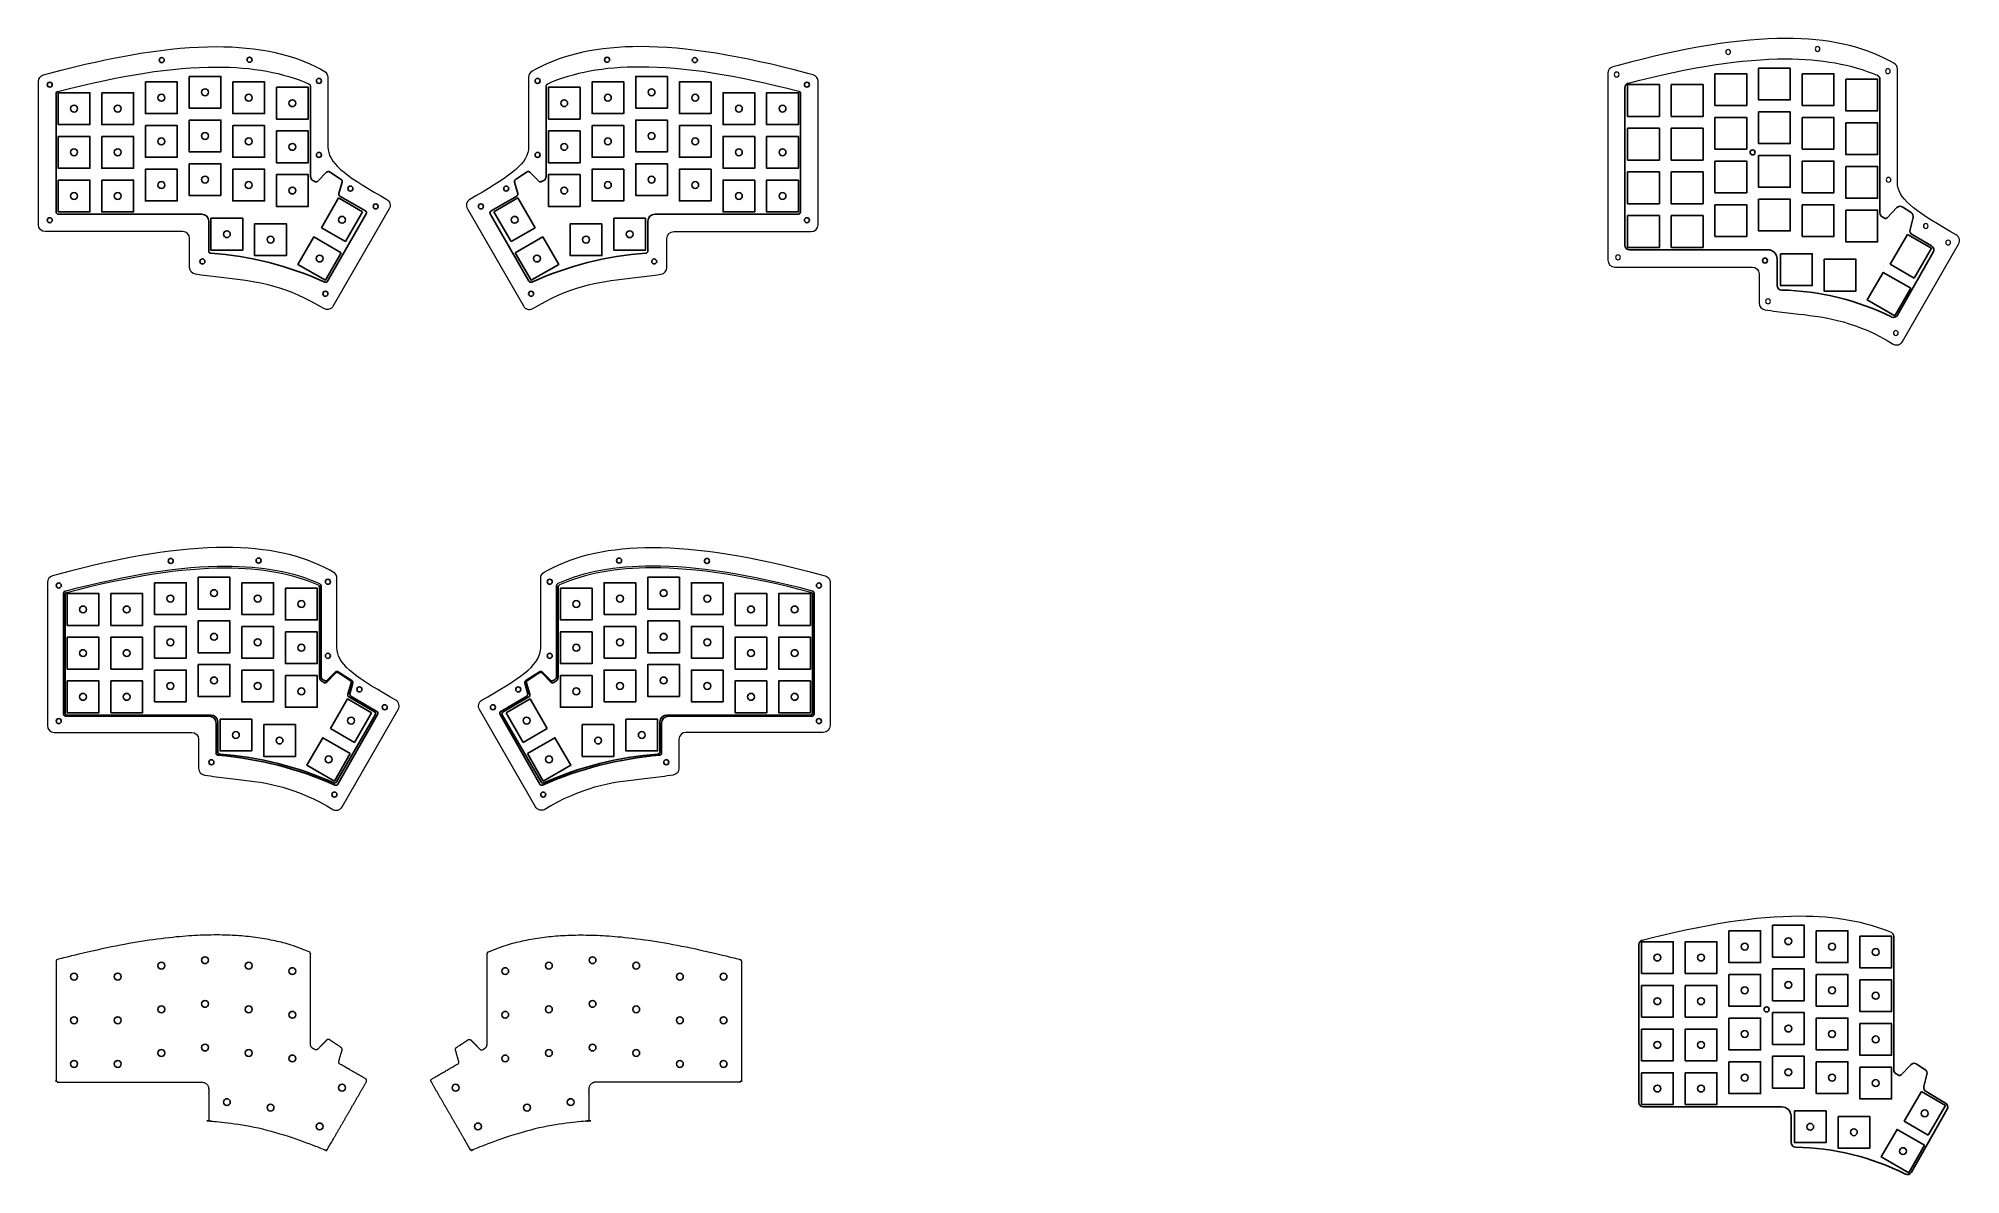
# Model space of a CAD drawing. Header units: millimetres. Extents: x 221 to 1060, y 313 to 809.
import ezdxf

# ---------------------------------------------------------------- set-up
doc = ezdxf.new("R2010")
doc.units = ezdxf.units.MM
doc.header["$MEASUREMENT"] = 0
doc.layers.add('Layer 1', color=7, linetype='Continuous')

msp = doc.modelspace()

# ---------------------------------------------------------------- linework, layer by layer
for p, q in [((1024.6, 790.98), (1024.6, 732.78)), ((228.88, 784.76), (228.88, 733.21)), ((339.88, 788.08), (339.88, 748.67)), ((442.65, 788.08), (442.65, 748.67)), ((553.66, 784.76), (553.66, 733.21)), ((913.35, 787.46), (913.35, 718.68)), ((341.81, 746.4), (340.88, 746.93)), ((343.02, 746.57), (346.9, 750.54)), ((348.17, 750.67), (353.26, 747.3)), ((434.36, 750.67), (429.28, 747.3)), ((439.51, 746.57), (435.63, 750.54)), ((440.73, 746.4), (441.65, 746.93)), ((352.13, 739.29), (344.63, 726.3)), ((362.61, 733.24), (352.13, 739.29)), ((353.66, 746.19), (352.22, 741.27)), ((363.86, 733.67), (352.68, 740.12)), ((418.67, 733.67), (429.85, 740.12)), ((419.93, 733.24), (430.4, 739.29)), ((428.87, 746.19), (430.31, 741.27)), ((430.4, 739.29), (437.9, 726.3)), ((229.88, 732.21), (292.46, 732.21)), ((364.23, 732.3), (347.33, 703.04)), ((355.11, 720.25), (362.61, 733.24)), ((418.31, 732.3), (435.2, 703.04)), ((427.43, 720.25), (419.93, 733.24)), ((552.66, 732.21), (490.08, 732.21)), ((1026.58, 730.47), (1025.59, 731.06)), ((1027.81, 730.65), (1032.03, 735.06)), ((1034.6, 735.34), (1038.24, 732.89)), ((1039.06, 730.74), (1037.75, 725.57)), ((295.46, 729.21), (295.46, 716.18)), ((344.63, 726.3), (355.11, 720.25)), ((437.9, 726.3), (427.43, 720.25)), ((487.08, 729.21), (487.08, 716.18)), ((1036.62, 723.37), (1029.12, 710.38)), ((1047.1, 717.32), (1036.62, 723.37)), ((1047.17, 718.36), (1038.68, 723.36)), ((915.35, 716.68), (975.76, 716.68)), ((1032.29, 688.17), (1047.9, 715.65)), ((1039.6, 704.33), (1047.1, 717.32)), ((979.76, 712.68), (979.76, 701.1)), ((1029.12, 710.38), (1039.6, 704.33)), ((232.14, 566.87), (232.14, 514.22)), ((232.81, 566.27), (232.81, 514.73)), ((343.81, 569.6), (343.81, 530.18)), ((344.46, 570.14), (344.46, 530.75)), ((447.26, 570.14), (447.26, 530.75)), ((447.91, 569.6), (447.91, 530.18)), ((558.91, 566.27), (558.91, 514.73)), ((559.58, 566.87), (559.58, 514.22)), ((345.74, 527.92), (344.81, 528.45)), ((345.93, 528.74), (345.45, 529.02)), ((346.95, 528.08), (350.84, 532.05)), ((347.15, 528.9), (350.67, 532.48)), ((351.92, 532.62), (357.87, 528.8)), ((352.1, 532.18), (357.19, 528.82)), ((439.8, 532.62), (433.85, 528.8)), ((439.62, 532.18), (434.54, 528.82)), ((444.77, 528.08), (440.89, 532.05)), ((444.57, 528.9), (441.06, 532.48)), ((445.79, 528.74), (446.28, 529.02)), ((445.99, 527.92), (446.91, 528.45)), ((356.06, 520.8), (348.56, 507.81)), ((366.54, 514.75), (356.06, 520.8)), ((357.59, 527.7), (356.15, 522.78)), ((367.79, 515.18), (356.61, 521.63)), ((358.3, 527.7), (357.07, 523.04)), ((368.76, 515.33), (357.53, 521.92)), ((422.97, 515.33), (434.19, 521.92)), ((423.93, 515.18), (435.11, 521.63)), ((425.18, 514.75), (435.66, 520.8)), ((433.42, 527.7), (434.65, 523.04)), ((434.13, 527.7), (435.57, 522.78)), ((435.66, 520.8), (443.16, 507.81)), ((233.14, 513.22), (295.65, 513.22)), ((233.81, 513.73), (296.39, 513.73)), ((368.16, 513.82), (351.27, 484.56)), ((351.83, 483.6), (369.12, 513.97)), ((359.04, 501.76), (366.54, 514.75)), ((439.89, 483.6), (422.6, 513.97)), ((423.57, 513.82), (440.46, 484.56)), ((432.68, 501.76), (425.18, 514.75)), ((557.91, 513.73), (495.33, 513.73)), ((558.58, 513.22), (496.07, 513.22)), ((298.65, 510.22), (298.65, 497.21)), ((299.39, 510.73), (299.39, 497.7)), ((348.56, 507.81), (359.04, 501.76)), ((443.16, 507.81), (432.68, 501.76)), ((492.33, 510.73), (492.33, 497.7)), ((493.07, 510.22), (493.07, 497.21)), ((919.43, 413.58), (919.43, 344.81)), ((1030.68, 417.11), (1030.68, 358.91)), ((1033.89, 356.77), (1038.11, 361.19)), ((1040.67, 361.46), (1044.31, 359.01)), ((1032.66, 356.6), (1031.66, 357.19)), ((1045.14, 356.86), (1043.83, 351.7)), ((1042.7, 349.5), (1035.2, 336.51)), ((1053.17, 343.45), (1042.7, 349.5)), ((1053.25, 344.49), (1044.76, 349.49)), ((921.43, 342.81), (981.84, 342.81)), ((985.84, 338.81), (985.84, 327.23)), ((1035.2, 336.51), (1045.67, 330.46)), ((1038.37, 314.29), (1053.98, 341.78)), ((1045.67, 330.46), (1053.17, 343.45))]:
    msp.add_line(p, q)
for points in [[(267.88, 789.94), (267.88, 776.09), (281.73, 776.09), (281.73, 789.94), (267.88, 789.94)], [(286.93, 792.32), (286.93, 778.47), (300.78, 778.47), (300.78, 792.32), (286.93, 792.32)], [(305.98, 789.94), (305.98, 776.09), (319.83, 776.09), (319.83, 789.94), (305.98, 789.94)], [(476.55, 789.94), (476.55, 776.09), (462.7, 776.09), (462.7, 789.94), (476.55, 789.94)], [(495.6, 792.32), (495.6, 778.47), (481.75, 778.47), (481.75, 792.32), (495.6, 792.32)], [(514.65, 789.94), (514.65, 776.09), (500.8, 776.09), (500.8, 789.94), (514.65, 789.94)], [(914.53, 788.74), (914.53, 774.89), (928.38, 774.89), (928.38, 788.74), (914.53, 788.74)], [(933.58, 788.74), (933.58, 774.89), (947.43, 774.89), (947.43, 788.74), (933.58, 788.74)], [(952.63, 793.5), (952.63, 779.65), (966.48, 779.65), (966.48, 793.5), (952.63, 793.5)], [(971.68, 795.88), (971.68, 782.03), (985.53, 782.03), (985.53, 795.88), (971.68, 795.88)], [(990.73, 793.5), (990.73, 779.65), (1004.58, 779.65), (1004.58, 793.5), (990.73, 793.5)], [(1009.78, 791.12), (1009.78, 777.27), (1023.63, 777.27), (1023.63, 791.12), (1009.78, 791.12)], [(229.78, 785.18), (229.78, 771.33), (243.63, 771.33), (243.63, 785.18), (229.78, 785.18)], [(248.83, 785.18), (248.83, 771.33), (262.68, 771.33), (262.68, 785.18), (248.83, 785.18)], [(325.03, 787.56), (325.03, 773.71), (338.88, 773.71), (338.88, 787.56), (325.03, 787.56)], [(457.5, 787.56), (457.5, 773.71), (443.65, 773.71), (443.65, 787.56), (457.5, 787.56)], [(533.7, 785.18), (533.7, 771.33), (519.85, 771.33), (519.85, 785.18), (533.7, 785.18)], [(552.75, 785.18), (552.75, 771.33), (538.9, 771.33), (538.9, 785.18), (552.75, 785.18)], [(286.93, 773.27), (286.93, 759.42), (300.78, 759.42), (300.78, 773.27), (286.93, 773.27)], [(495.6, 773.27), (495.6, 759.42), (481.75, 759.42), (481.75, 773.27), (495.6, 773.27)], [(952.63, 774.45), (952.63, 760.6), (966.48, 760.6), (966.48, 774.45), (952.63, 774.45)], [(971.68, 776.83), (971.68, 762.98), (985.53, 762.98), (985.53, 776.83), (971.68, 776.83)], [(990.73, 774.45), (990.73, 760.6), (1004.58, 760.6), (1004.58, 774.45), (990.73, 774.45)], [(1009.78, 772.07), (1009.78, 758.22), (1023.63, 758.22), (1023.63, 772.07), (1009.78, 772.07)], [(229.78, 766.13), (229.78, 752.28), (243.63, 752.28), (243.63, 766.13), (229.78, 766.13)], [(248.83, 766.13), (248.83, 752.28), (262.68, 752.28), (262.68, 766.13), (248.83, 766.13)], [(267.88, 770.89), (267.88, 757.04), (281.73, 757.04), (281.73, 770.89), (267.88, 770.89)], [(305.98, 770.89), (305.98, 757.04), (319.83, 757.04), (319.83, 770.89), (305.98, 770.89)], [(325.03, 768.51), (325.03, 754.66), (338.88, 754.66), (338.88, 768.51), (325.03, 768.51)], [(457.5, 768.51), (457.5, 754.66), (443.65, 754.66), (443.65, 768.51), (457.5, 768.51)], [(476.55, 770.89), (476.55, 757.04), (462.7, 757.04), (462.7, 770.89), (476.55, 770.89)], [(514.65, 770.89), (514.65, 757.04), (500.8, 757.04), (500.8, 770.89), (514.65, 770.89)], [(533.7, 766.13), (533.7, 752.28), (519.85, 752.28), (519.85, 766.13), (533.7, 766.13)], [(552.75, 766.13), (552.75, 752.28), (538.9, 752.28), (538.9, 766.13), (552.75, 766.13)], [(914.53, 769.69), (914.53, 755.84), (928.38, 755.84), (928.38, 769.69), (914.53, 769.69)], [(933.58, 769.69), (933.58, 755.84), (947.43, 755.84), (947.43, 769.69), (933.58, 769.69)], [(952.63, 755.4), (952.63, 741.55), (966.48, 741.55), (966.48, 755.4), (952.63, 755.4)], [(971.68, 757.78), (971.68, 743.93), (985.53, 743.93), (985.53, 757.78), (971.68, 757.78)], [(990.73, 755.4), (990.73, 741.55), (1004.58, 741.55), (1004.58, 755.4), (990.73, 755.4)], [(229.78, 747.08), (229.78, 733.23), (243.63, 733.23), (243.63, 747.08), (229.78, 747.08)], [(248.83, 747.08), (248.83, 733.23), (262.68, 733.23), (262.68, 747.08), (248.83, 747.08)], [(267.88, 751.84), (267.88, 737.99), (281.73, 737.99), (281.73, 751.84), (267.88, 751.84)], [(286.93, 754.22), (286.93, 740.37), (300.78, 740.37), (300.78, 754.22), (286.93, 754.22)], [(305.98, 751.84), (305.98, 737.99), (319.83, 737.99), (319.83, 751.84), (305.98, 751.84)], [(325.03, 749.46), (325.03, 735.61), (338.88, 735.61), (338.88, 749.46), (325.03, 749.46)], [(457.5, 749.46), (457.5, 735.61), (443.65, 735.61), (443.65, 749.46), (457.5, 749.46)], [(476.55, 751.84), (476.55, 737.99), (462.7, 737.99), (462.7, 751.84), (476.55, 751.84)], [(495.6, 754.22), (495.6, 740.37), (481.75, 740.37), (481.75, 754.22), (495.6, 754.22)], [(514.65, 751.84), (514.65, 737.99), (500.8, 737.99), (500.8, 751.84), (514.65, 751.84)], [(533.7, 747.08), (533.7, 733.23), (519.85, 733.23), (519.85, 747.08), (533.7, 747.08)], [(552.75, 747.08), (552.75, 733.23), (538.9, 733.23), (538.9, 747.08), (552.75, 747.08)], [(914.53, 750.64), (914.53, 736.79), (928.38, 736.79), (928.38, 750.64), (914.53, 750.64)], [(933.58, 750.64), (933.58, 736.79), (947.43, 736.79), (947.43, 750.64), (933.58, 750.64)], [(1009.78, 753.02), (1009.78, 739.17), (1023.63, 739.17), (1023.63, 753.02), (1009.78, 753.02)], [(971.68, 738.73), (971.68, 724.88), (985.53, 724.88), (985.53, 738.73), (971.68, 738.73)], [(296.46, 730.41), (296.46, 716.56), (310.31, 716.56), (310.31, 730.41), (296.46, 730.41)], [(486.07, 730.41), (486.07, 716.56), (472.22, 716.56), (472.22, 730.41), (486.07, 730.41)], [(914.53, 731.59), (914.53, 717.74), (928.38, 717.74), (928.38, 731.59), (914.53, 731.59)], [(933.58, 731.59), (933.58, 717.74), (947.43, 717.74), (947.43, 731.59), (933.58, 731.59)], [(952.63, 736.35), (952.63, 722.5), (966.48, 722.5), (966.48, 736.35), (952.63, 736.35)], [(990.73, 736.35), (990.73, 722.5), (1004.58, 722.5), (1004.58, 736.35), (990.73, 736.35)], [(1009.78, 733.97), (1009.78, 720.12), (1023.63, 720.12), (1023.63, 733.97), (1009.78, 733.97)], [(315.51, 728.03), (315.51, 714.18), (329.36, 714.18), (329.36, 728.03), (315.51, 728.03)], [(353.31, 715.39), (346.38, 703.39), (334.38, 710.33), (341.3, 722.32), (353.31, 715.39)], [(429.23, 715.39), (436.15, 703.39), (448.16, 710.33), (441.23, 722.32), (429.23, 715.39)], [(467.02, 728.03), (467.02, 714.18), (453.17, 714.18), (453.17, 728.03), (467.02, 728.03)], [(981.21, 714.92), (981.21, 701.07), (995.06, 701.07), (995.06, 714.92), (981.21, 714.92)], [(1000.26, 712.54), (1000.26, 698.69), (1014.11, 698.69), (1014.11, 712.54), (1000.26, 712.54)], [(1038.06, 699.9), (1031.13, 687.91), (1019.12, 694.84), (1026.05, 706.83), (1038.06, 699.9)], [(271.81, 571.45), (271.81, 557.6), (285.66, 557.6), (285.66, 571.45), (271.81, 571.45)], [(290.86, 573.83), (290.86, 559.98), (304.71, 559.98), (304.71, 573.83), (290.86, 573.83)], [(309.91, 571.45), (309.91, 557.6), (323.76, 557.6), (323.76, 571.45), (309.91, 571.45)], [(481.81, 571.45), (481.81, 557.6), (467.96, 557.6), (467.96, 571.45), (481.81, 571.45)], [(500.86, 573.83), (500.86, 559.98), (487.01, 559.98), (487.01, 573.83), (500.86, 573.83)], [(519.91, 571.45), (519.91, 557.6), (506.06, 557.6), (506.06, 571.45), (519.91, 571.45)], [(233.71, 566.69), (233.71, 552.84), (247.56, 552.84), (247.56, 566.69), (233.71, 566.69)], [(252.76, 566.69), (252.76, 552.84), (266.61, 552.84), (266.61, 566.69), (252.76, 566.69)], [(328.96, 569.07), (328.96, 555.22), (342.81, 555.22), (342.81, 569.07), (328.96, 569.07)], [(462.76, 569.07), (462.76, 555.22), (448.91, 555.22), (448.91, 569.07), (462.76, 569.07)], [(538.96, 566.69), (538.96, 552.84), (525.11, 552.84), (525.11, 566.69), (538.96, 566.69)], [(558.01, 566.69), (558.01, 552.84), (544.16, 552.84), (544.16, 566.69), (558.01, 566.69)], [(290.86, 554.78), (290.86, 540.93), (304.71, 540.93), (304.71, 554.78), (290.86, 554.78)], [(500.86, 554.78), (500.86, 540.93), (487.01, 540.93), (487.01, 554.78), (500.86, 554.78)], [(233.71, 547.64), (233.71, 533.79), (247.56, 533.79), (247.56, 547.64), (233.71, 547.64)], [(252.76, 547.64), (252.76, 533.79), (266.61, 533.79), (266.61, 547.64), (252.76, 547.64)], [(271.81, 552.4), (271.81, 538.55), (285.66, 538.55), (285.66, 552.4), (271.81, 552.4)], [(309.91, 552.4), (309.91, 538.55), (323.76, 538.55), (323.76, 552.4), (309.91, 552.4)], [(328.96, 550.02), (328.96, 536.17), (342.81, 536.17), (342.81, 550.02), (328.96, 550.02)], [(462.76, 550.02), (462.76, 536.17), (448.91, 536.17), (448.91, 550.02), (462.76, 550.02)], [(481.81, 552.4), (481.81, 538.55), (467.96, 538.55), (467.96, 552.4), (481.81, 552.4)], [(519.91, 552.4), (519.91, 538.55), (506.06, 538.55), (506.06, 552.4), (519.91, 552.4)], [(538.96, 547.64), (538.96, 533.79), (525.11, 533.79), (525.11, 547.64), (538.96, 547.64)], [(558.01, 547.64), (558.01, 533.79), (544.16, 533.79), (544.16, 547.64), (558.01, 547.64)], [(233.71, 528.59), (233.71, 514.74), (247.56, 514.74), (247.56, 528.59), (233.71, 528.59)], [(252.76, 528.59), (252.76, 514.74), (266.61, 514.74), (266.61, 528.59), (252.76, 528.59)], [(271.81, 533.35), (271.81, 519.5), (285.66, 519.5), (285.66, 533.35), (271.81, 533.35)], [(290.86, 535.73), (290.86, 521.88), (304.71, 521.88), (304.71, 535.73), (290.86, 535.73)], [(309.91, 533.35), (309.91, 519.5), (323.76, 519.5), (323.76, 533.35), (309.91, 533.35)], [(328.96, 530.97), (328.96, 517.12), (342.81, 517.12), (342.81, 530.97), (328.96, 530.97)], [(462.76, 530.97), (462.76, 517.12), (448.91, 517.12), (448.91, 530.97), (462.76, 530.97)], [(481.81, 533.35), (481.81, 519.5), (467.96, 519.5), (467.96, 533.35), (481.81, 533.35)], [(500.86, 535.73), (500.86, 521.88), (487.01, 521.88), (487.01, 535.73), (500.86, 535.73)], [(519.91, 533.35), (519.91, 519.5), (506.06, 519.5), (506.06, 533.35), (519.91, 533.35)], [(538.96, 528.59), (538.96, 514.74), (525.11, 514.74), (525.11, 528.59), (538.96, 528.59)], [(558.01, 528.59), (558.01, 514.74), (544.16, 514.74), (544.16, 528.59), (558.01, 528.59)], [(300.39, 511.92), (300.39, 498.07), (314.24, 498.07), (314.24, 511.92), (300.39, 511.92)], [(491.33, 511.92), (491.33, 498.07), (477.48, 498.07), (477.48, 511.92), (491.33, 511.92)], [(319.44, 509.54), (319.44, 495.69), (333.29, 495.69), (333.29, 509.54), (319.44, 509.54)], [(357.24, 496.9), (350.31, 484.91), (338.31, 491.84), (345.23, 503.83), (357.24, 496.9)], [(434.49, 496.9), (441.41, 484.91), (453.42, 491.84), (446.49, 503.83), (434.49, 496.9)], [(472.28, 509.54), (472.28, 495.69), (458.43, 495.69), (458.43, 509.54), (472.28, 509.54)], [(958.71, 419.63), (958.71, 405.78), (972.56, 405.78), (972.56, 419.63), (958.71, 419.63)], [(977.76, 422.01), (977.76, 408.16), (991.61, 408.16), (991.61, 422.01), (977.76, 422.01)], [(996.81, 419.63), (996.81, 405.78), (1010.66, 405.78), (1010.66, 419.63), (996.81, 419.63)], [(920.61, 414.86), (920.61, 401.01), (934.46, 401.01), (934.46, 414.86), (920.61, 414.86)], [(939.66, 414.86), (939.66, 401.01), (953.51, 401.01), (953.51, 414.86), (939.66, 414.86)], [(1015.86, 417.25), (1015.86, 403.4), (1029.71, 403.4), (1029.71, 417.25), (1015.86, 417.25)], [(977.76, 402.96), (977.76, 389.11), (991.61, 389.11), (991.61, 402.96), (977.76, 402.96)], [(920.61, 395.81), (920.61, 381.96), (934.46, 381.96), (934.46, 395.81), (920.61, 395.81)], [(939.66, 395.81), (939.66, 381.96), (953.51, 381.96), (953.51, 395.81), (939.66, 395.81)], [(958.71, 400.58), (958.71, 386.73), (972.56, 386.73), (972.56, 400.58), (958.71, 400.58)], [(996.81, 400.58), (996.81, 386.73), (1010.66, 386.73), (1010.66, 400.58), (996.81, 400.58)], [(1015.86, 398.2), (1015.86, 384.35), (1029.71, 384.35), (1029.71, 398.2), (1015.86, 398.2)], [(958.71, 381.53), (958.71, 367.68), (972.56, 367.68), (972.56, 381.53), (958.71, 381.53)], [(977.76, 383.91), (977.76, 370.06), (991.61, 370.06), (991.61, 383.91), (977.76, 383.91)], [(996.81, 381.53), (996.81, 367.68), (1010.66, 367.68), (1010.66, 381.53), (996.81, 381.53)], [(1015.86, 379.15), (1015.86, 365.3), (1029.71, 365.3), (1029.71, 379.15), (1015.86, 379.15)], [(920.61, 376.76), (920.61, 362.91), (934.46, 362.91), (934.46, 376.76), (920.61, 376.76)], [(939.66, 376.76), (939.66, 362.91), (953.51, 362.91), (953.51, 376.76), (939.66, 376.76)], [(958.71, 362.48), (958.71, 348.63), (972.56, 348.63), (972.56, 362.48), (958.71, 362.48)], [(977.76, 364.86), (977.76, 351.01), (991.61, 351.01), (991.61, 364.86), (977.76, 364.86)], [(996.81, 362.48), (996.81, 348.63), (1010.66, 348.63), (1010.66, 362.48), (996.81, 362.48)], [(920.61, 357.71), (920.61, 343.86), (934.46, 343.86), (934.46, 357.71), (920.61, 357.71)], [(939.66, 357.71), (939.66, 343.86), (953.51, 343.86), (953.51, 357.71), (939.66, 357.71)], [(1015.86, 360.1), (1015.86, 346.25), (1029.71, 346.25), (1029.71, 360.1), (1015.86, 360.1)], [(987.28, 341.05), (987.28, 327.2), (1001.13, 327.2), (1001.13, 341.05), (987.28, 341.05)], [(1006.33, 338.66), (1006.33, 324.81), (1020.18, 324.81), (1020.18, 338.66), (1006.33, 338.66)], [(1044.13, 326.03), (1037.21, 314.03), (1025.2, 320.96), (1032.13, 332.96), (1044.13, 326.03)]]:
    msp.add_lwpolyline(points)
for centre, radius in [((274.97, 799.41), 1.1), ((313.28, 799.59), 1.1), ((469.25, 799.59), 1.1), ((507.56, 799.41), 1.1), ((226.09, 788.71), 1.1), ((343.56, 790.35), 1.1), ((438.97, 790.35), 1.1), ((556.45, 788.71), 1.1), ((274.81, 783.01), 1.5), ((293.86, 785.39), 1.5), ((312.91, 783.01), 1.5), ((331.96, 780.63), 1.5), ((450.57, 780.63), 1.5), ((469.62, 783.01), 1.5), ((488.67, 785.39), 1.5), ((507.72, 783.01), 1.5), ((236.71, 778.25), 1.5), ((255.76, 778.25), 1.5), ((526.77, 778.25), 1.5), ((545.82, 778.25), 1.5), ((274.81, 763.96), 1.5), ((293.86, 766.34), 1.5), ((312.91, 763.96), 1.5), ((469.62, 763.96), 1.5), ((488.67, 766.34), 1.5), ((507.72, 763.96), 1.5), ((236.71, 759.2), 1.5), ((255.76, 759.2), 1.5), ((331.96, 761.58), 1.5), ((343.56, 758.05), 1.1), ((438.97, 758.05), 1.1), ((450.57, 761.58), 1.5), ((526.77, 759.2), 1.5), ((545.82, 759.2), 1.5), ((969.08, 759.19), 1.1), ((274.81, 744.91), 1.5), ((293.86, 747.29), 1.5), ((312.91, 744.91), 1.5), ((469.62, 744.91), 1.5), ((488.67, 747.29), 1.5), ((507.72, 744.91), 1.5), ((236.71, 740.15), 1.5), ((255.76, 740.15), 1.5), ((331.96, 742.53), 1.5), ((357.28, 743.39), 1.1), ((425.26, 743.39), 1.1), ((450.57, 742.53), 1.5), ((526.77, 740.15), 1.5), ((545.82, 740.15), 1.5), ((226.09, 729.59), 1.1), ((353.62, 729.77), 1.5), ((368.31, 735.61), 1.1), ((414.22, 735.61), 1.1), ((428.92, 729.77), 1.5), ((556.45, 729.59), 1.1), ((303.38, 723.48), 1.5), ((322.43, 721.1), 1.5), ((460.1, 721.1), 1.5), ((479.15, 723.48), 1.5), ((343.84, 712.86), 1.5), ((438.69, 712.86), 1.5), ((974.48, 711.96), 1.1), ((292.7, 711.59), 1.1), ((489.83, 711.59), 1.1), ((346.39, 697.53), 1.1), ((436.14, 697.53), 1.1), ((278.9, 580.93), 1.1), ((317.21, 581.1), 1.1), ((474.51, 581.1), 1.1), ((512.82, 580.93), 1.1), ((230.02, 570.23), 1.1), ((347.49, 571.86), 1.1), ((444.23, 571.86), 1.1), ((561.7, 570.23), 1.1), ((278.74, 564.53), 1.5), ((297.79, 566.91), 1.5), ((316.84, 564.53), 1.5), ((335.89, 562.15), 1.5), ((455.83, 562.15), 1.5), ((474.88, 564.53), 1.5), ((493.93, 566.91), 1.5), ((512.98, 564.53), 1.5), ((240.64, 559.77), 1.5), ((259.69, 559.77), 1.5), ((532.03, 559.77), 1.5), ((551.08, 559.77), 1.5), ((278.74, 545.48), 1.5), ((297.79, 547.86), 1.5), ((316.84, 545.48), 1.5), ((474.88, 545.48), 1.5), ((493.93, 547.86), 1.5), ((512.98, 545.48), 1.5), ((240.64, 540.72), 1.5), ((259.69, 540.72), 1.5), ((335.89, 543.1), 1.5), ((347.49, 539.56), 1.1), ((444.23, 539.56), 1.1), ((455.83, 543.1), 1.5), ((532.03, 540.72), 1.5), ((551.08, 540.72), 1.5), ((297.79, 528.81), 1.5), ((493.93, 528.81), 1.5), ((240.64, 521.67), 1.5), ((259.69, 521.67), 1.5), ((278.74, 526.43), 1.5), ((316.84, 526.43), 1.5), ((335.89, 524.05), 1.5), ((361.21, 524.9), 1.1), ((430.52, 524.9), 1.1), ((455.83, 524.05), 1.5), ((474.88, 526.43), 1.5), ((512.98, 526.43), 1.5), ((532.03, 521.67), 1.5), ((551.08, 521.67), 1.5), ((230.02, 511.1), 1.1), ((357.55, 511.28), 1.5), ((372.25, 517.13), 1.1), ((419.48, 517.13), 1.1), ((434.17, 511.28), 1.5), ((561.7, 511.1), 1.1), ((307.31, 505), 1.5), ((326.36, 502.62), 1.5), ((465.36, 502.62), 1.5), ((484.41, 505), 1.5), ((347.77, 494.37), 1.5), ((443.95, 494.37), 1.5), ((296.64, 493.11), 1.1), ((495.09, 493.11), 1.1), ((350.32, 479.04), 1.1), ((441.4, 479.04), 1.1), ((965.63, 412.7), 1.5), ((984.68, 415.08), 1.5), ((1003.73, 412.7), 1.5), ((1022.78, 410.32), 1.5), ((274.81, 404.4), 1.5), ((293.86, 406.78), 1.5), ((312.91, 404.4), 1.5), ((331.96, 402.02), 1.5), ((424.83, 402.02), 1.5), ((443.88, 404.4), 1.5), ((462.93, 406.78), 1.5), ((481.98, 404.4), 1.5), ((927.53, 407.94), 1.5), ((946.58, 407.94), 1.5), ((236.71, 399.64), 1.5), ((255.76, 399.64), 1.5), ((501.03, 399.64), 1.5), ((520.08, 399.64), 1.5), ((965.63, 393.65), 1.5), ((984.68, 396.03), 1.5), ((1003.73, 393.65), 1.5), ((274.81, 385.35), 1.5), ((293.86, 387.73), 1.5), ((312.91, 385.35), 1.5), ((443.88, 385.35), 1.5), ((462.93, 387.73), 1.5), ((481.98, 385.35), 1.5), ((927.53, 388.89), 1.5), ((946.58, 388.89), 1.5), ((975.16, 385.32), 1.1), ((1022.78, 391.27), 1.5), ((236.71, 380.59), 1.5), ((255.76, 380.59), 1.5), ((331.96, 382.97), 1.5), ((424.83, 382.97), 1.5), ((501.03, 380.59), 1.5), ((520.08, 380.59), 1.5), ((984.68, 376.98), 1.5), ((293.86, 368.68), 1.5), ((462.93, 368.68), 1.5), ((927.53, 369.84), 1.5), ((946.58, 369.84), 1.5), ((965.63, 374.6), 1.5), ((1003.73, 374.6), 1.5), ((1022.78, 372.22), 1.5), ((236.71, 361.54), 1.5), ((255.76, 361.54), 1.5), ((274.81, 366.3), 1.5), ((312.91, 366.3), 1.5), ((331.96, 363.92), 1.5), ((424.83, 363.92), 1.5), ((443.88, 366.3), 1.5), ((481.98, 366.3), 1.5), ((501.03, 361.54), 1.5), ((520.08, 361.54), 1.5), ((353.62, 351.16), 1.5), ((403.17, 351.16), 1.5), ((927.53, 350.79), 1.5), ((946.58, 350.79), 1.5), ((965.63, 355.55), 1.5), ((984.68, 357.93), 1.5), ((1003.73, 355.55), 1.5), ((1022.78, 353.17), 1.5), ((303.38, 344.87), 1.5), ((322.43, 342.49), 1.5), ((434.36, 342.49), 1.5), ((453.41, 344.87), 1.5), ((343.84, 334.25), 1.5), ((412.95, 334.25), 1.5), ((994.21, 334.12), 1.5), ((1044.18, 339.98), 1.5), ((1013.26, 331.74), 1.5), ((1034.67, 323.5), 1.5)]:
    msp.add_circle(centre, radius)
for centre, radius, start, end in [((338.88, 788.08), 1, 0, 66.15504), ((443.65, 788.08), 1, 113.84496, 180), ((915.35, 787.46), 2, 104.56663, 180), ((1022.6, 790.98), 2, 0, 66.71461), ((229.88, 784.76), 1, 104.62096, 180), ((552.66, 784.76), 1, 0, 75.37904), ((341.88, 748.67), 2, 180, 240), ((342.31, 747.27), 1, 240, 315.60588), ((347.62, 749.84), 1, 56.48456, 135.60588), ((352.7, 746.47), 1, 343.69644, 56.48456), ((429.83, 746.47), 1, 123.51544, 196.30356), ((434.91, 749.84), 1, 44.39412, 123.51544), ((440.23, 747.27), 1, 224.39412, 300), ((440.65, 748.67), 2, 300, 0), ((353.18, 740.99), 1, 163.69644, 240), ((429.35, 740.99), 1, 300, 16.30356), ((229.88, 733.21), 1, 180, 270), ((292.46, 729.21), 3, 0, 90), ((363.36, 732.8), 1, 330.00003, 60), ((419.17, 732.8), 1, 120, 209.99997), ((490.08, 729.21), 3, 90, 180), ((552.66, 733.21), 1, 270, 0), ((1026.6, 732.78), 2, 180, 239.53657), ((1027.09, 731.34), 1, 239.53657, 316.31631), ((1033.48, 733.68), 2, 56.06169, 136.31631), ((1037.12, 731.23), 2, 345.81618, 56.06169), ((1039.69, 725.08), 2, 165.81618, 239.53657), ((296.46, 716.18), 1, 180, 265.85611), ((285.77, 568.61), 146.95, 65.77793, 85.85611), ((496.77, 568.61), 146.95, 94.14389, 114.22207), ((486.08, 716.18), 1, 274.14389, 0), ((915.35, 718.68), 2, 180, 270), ((975.76, 712.68), 4, 0, 90), ((1046.16, 716.64), 2, 330.40971, 59.53657), ((346.47, 703.54), 1, 245.77793, 330.00003), ((436.07, 703.54), 1, 209.99997, 294.22207), ((981.76, 701.1), 2, 180, 268.93421), ((979.63, 586.82), 112.31, 63.54724, 88.93421), ((1030.55, 689.15), 2, 243.54724, 330.40971), ((342.81, 569.6), 1, 0, 66.15504), ((343.46, 570.14), 1, 0, 65.65922), ((448.26, 570.14), 1, 114.34078, 180), ((448.91, 569.6), 1, 113.84496, 180), ((233.14, 566.87), 1, 104.70649, 180), ((233.81, 566.27), 1, 104.62096, 180), ((557.91, 566.27), 1, 0, 75.37904), ((558.58, 566.87), 1, 0, 75.29351), ((345.81, 530.18), 2, 180, 240), ((346.46, 530.75), 2, 180, 239.56575), ((346.44, 529.6), 1, 239.56575, 315.53573), ((351.38, 531.78), 1, 57.31099, 135.53573), ((351.55, 531.35), 1, 56.48456, 135.60588), ((356.63, 527.98), 1, 343.69644, 56.48456), ((357.33, 527.96), 1, 345.24658, 57.31099), ((434.39, 527.96), 1, 122.68901, 194.75342), ((435.09, 527.98), 1, 123.51544, 196.30356), ((440.17, 531.35), 1, 44.39412, 123.51544), ((440.34, 531.78), 1, 44.46427, 122.68901), ((445.28, 529.6), 1, 224.46427, 300.43425), ((445.26, 530.75), 2, 300.43425, 0), ((445.91, 530.18), 2, 300, 0), ((346.24, 528.78), 1, 240, 315.60588), ((357.11, 522.5), 1, 163.69644, 240), ((358.04, 522.78), 1, 165.24658, 239.56575), ((433.68, 522.78), 1, 300.43425, 14.75342), ((434.61, 522.5), 1, 300, 16.30356), ((445.49, 528.78), 1, 224.39412, 300), ((233.14, 514.22), 1, 180, 270), ((233.81, 514.73), 1, 180, 270), ((295.65, 510.22), 3, 0, 90), ((296.39, 510.73), 3, 0, 90), ((367.29, 514.32), 1, 330.00003, 60), ((368.25, 514.47), 1, 330.35145, 59.56575), ((423.47, 514.47), 1, 120.43425, 209.64855), ((424.43, 514.32), 1, 120, 209.99997), ((495.33, 510.73), 3, 90, 180), ((496.07, 510.22), 3, 90, 180), ((557.91, 514.73), 1, 270, 0), ((558.58, 514.22), 1, 270, 0), ((299.65, 497.21), 1, 180, 265.13767), ((300.39, 497.7), 1, 180, 265.85611), ((286.02, 337.02), 159.77, 66.17742, 85.13767), ((289.7, 350.13), 146.95, 65.77793, 85.85611), ((505.7, 337.02), 159.77, 94.86233, 113.82258), ((502.03, 350.13), 146.95, 94.14389, 114.22207), ((491.33, 497.7), 1, 274.14389, 0), ((492.07, 497.21), 1, 274.86233, 0), ((350.4, 485.06), 1, 245.77793, 330.00003), ((350.96, 484.09), 1, 246.17742, 330.35145), ((440.76, 484.09), 1, 209.64855, 293.82258), ((441.32, 485.06), 1, 209.99997, 294.22207), ((921.43, 413.58), 2, 104.56663, 180), ((1028.68, 417.11), 2, 0, 66.71461), ((1039.56, 359.81), 2, 56.06169, 136.31631), ((1032.68, 358.91), 2, 180, 239.53657), ((1033.17, 357.46), 1, 239.53657, 316.31631), ((1043.2, 357.36), 2, 345.81618, 56.06169), ((921.43, 344.81), 2, 180, 270), ((1045.77, 351.21), 2, 165.81618, 239.53657), ((1052.24, 342.76), 2, 330.40971, 59.53657), ((981.84, 338.81), 4, 0, 90), ((987.84, 327.23), 2, 180, 268.93421), ((985.71, 212.94), 112.31, 63.54724, 88.93421), ((1036.63, 315.28), 2, 243.54724, 330.40971)]:
    msp.add_arc(centre, radius, start, end)
at = {"layer": 'Layer 1', "color": 242, "lineweight": 20, "true_color": 0xd62227}
for points, knots in [([(221.17, 769.98), (221.17, 781.53), (221.17, 790.07), (221.17, 790.07), (221.17, 791.43), (222.08, 792.62), (223.39, 792.97), (223.39, 792.97), (225.61, 793.57), (225.61, 793.57), (254.98, 801.47), (278.88, 805.31), (298.68, 805.31), (317.13, 805.31), (332.06, 802.08), (344.33, 795.43), (344.33, 795.43), (345.9, 794.58), (345.9, 794.58), (346.87, 794.05), (347.47, 793.04), (347.47, 791.94), (347.47, 791.94), (347.47, 782.2), (347.47, 771.37)], [10.676302, 10.676302, 10.676302, 10.676302, 11, 11, 11, 12, 12, 12, 13, 13, 13, 14, 14, 14, 15, 15, 15, 16, 16, 16, 17, 17, 17, 17.443907, 17.443907, 17.443907, 17.443907]), ([(561.36, 769.98), (561.36, 781.53), (561.36, 790.07), (561.36, 790.07), (561.36, 791.43), (560.45, 792.62), (559.14, 792.97), (559.14, 792.97), (556.92, 793.57), (556.92, 793.57), (527.55, 801.47), (503.65, 805.31), (483.85, 805.31), (465.4, 805.31), (450.47, 802.08), (438.2, 795.43), (438.2, 795.43), (436.63, 794.58), (436.63, 794.58), (435.66, 794.05), (435.06, 793.04), (435.06, 791.94), (435.06, 791.94), (435.06, 782.2), (435.06, 771.37)], [10.676302, 10.676302, 10.676302, 10.676302, 11, 11, 11, 12, 12, 12, 13, 13, 13, 14, 14, 14, 15, 15, 15, 16, 16, 16, 17, 17, 17, 17.443907, 17.443907, 17.443907, 17.443907]), ([(1031.9, 675.18), (1031.38, 675.18), (1030.86, 675.31), (1030.4, 675.58), (1030.4, 675.58), (1027.8, 677.08), (1027.8, 677.08), (1012.18, 686.1), (999.32, 687.53), (986.87, 688.92), (983.63, 689.28), (980.29, 689.65), (976.99, 690.15), (976.99, 690.15), (974.44, 690.54), (974.44, 690.54), (972.97, 690.76), (971.89, 692.02), (971.89, 693.51), (971.89, 693.51), (971.89, 706.14), (971.89, 706.14), (971.89, 707.79), (970.55, 709.13), (968.89, 709.13), (968.89, 709.13), (908.92, 709.13), (908.92, 709.13), (907.26, 709.13), (905.92, 710.48), (905.92, 712.13), (905.92, 712.13), (905.92, 793.63), (905.92, 793.63), (905.92, 794.99), (906.83, 796.18), (908.14, 796.53), (908.14, 796.53), (910.36, 797.13), (910.36, 797.13), (939.73, 805.03), (963.63, 808.87), (983.43, 808.87), (1001.88, 808.87), (1016.81, 805.64), (1029.08, 798.99), (1029.08, 798.99), (1030.65, 798.14), (1030.65, 798.14), (1031.62, 797.62), (1032.22, 796.6), (1032.22, 795.5), (1032.22, 795.5), (1032.22, 746.09), (1032.22, 746.09), (1032.22, 739.18), (1039.33, 733.91), (1055.28, 724.7), (1055.28, 724.7), (1057.87, 723.2), (1057.87, 723.2), (1059.31, 722.38), (1059.8, 720.54), (1058.97, 719.11), (1058.97, 719.11), (1034.5, 676.68), (1034.5, 676.68), (1034.1, 675.99), (1033.45, 675.49), (1032.68, 675.28), (1032.42, 675.21), (1032.16, 675.18), (1031.9, 675.18)], [0, 0, 0, 0, 1, 1, 1, 2, 2, 2, 3, 3, 3, 4, 4, 4, 5, 5, 5, 6, 6, 6, 7, 7, 7, 8, 8, 8, 9, 9, 9, 10, 10, 10, 11, 11, 11, 12, 12, 12, 13, 13, 13, 14, 14, 14, 15, 15, 15, 16, 16, 16, 17, 17, 17, 18, 18, 18, 19, 19, 19, 20, 20, 20, 21, 21, 21, 22, 22, 22, 23, 23, 23, 24, 24, 24, 24]), ([(347.47, 771.37), (347.47, 765.61), (347.47, 761.58), (347.47, 761.58), (347.47, 754.67), (354.59, 749.4), (370.53, 740.19), (370.53, 740.19), (373.13, 738.69), (373.13, 738.69), (374.56, 737.86), (375.05, 736.03), (374.23, 734.59), (374.23, 734.59), (349.75, 692.17), (349.75, 692.17), (349.36, 691.48), (348.7, 690.97), (347.93, 690.77), (347.68, 690.7), (347.42, 690.67), (347.16, 690.67), (346.63, 690.67), (346.12, 690.8), (345.66, 691.07), (345.66, 691.07), (343.06, 692.57), (343.06, 692.57), (327.43, 701.58), (314.57, 703.02), (302.13, 704.4), (298.88, 704.77), (295.54, 705.14), (292.24, 705.64), (292.24, 705.64), (289.69, 706.03), (289.69, 706.03), (288.23, 706.25), (287.14, 707.51), (287.14, 708.99), (287.14, 708.99), (287.14, 721.62), (287.14, 721.62), (287.14, 723.28), (285.8, 724.62), (284.14, 724.62), (284.14, 724.62), (224.17, 724.62), (224.17, 724.62), (222.52, 724.62), (221.17, 725.96), (221.17, 727.62), (221.17, 727.62), (221.17, 749.08), (221.17, 769.98)], [0, 0, 0, 0, 0.285713, 0.285713, 0.285713, 1.285713, 1.285713, 1.285713, 2.285713, 2.285713, 2.285713, 3.285713, 3.285713, 3.285713, 4.285713, 4.285713, 4.285713, 5.285713, 5.285713, 5.285713, 6.285713, 6.285713, 6.285713, 7.285713, 7.285713, 7.285713, 8.285713, 8.285713, 8.285713, 9.285713, 9.285713, 9.285713, 10.285713, 10.285713, 10.285713, 11.285713, 11.285713, 11.285713, 12.285713, 12.285713, 12.285713, 13.285713, 13.285713, 13.285713, 14.285713, 14.285713, 14.285713, 15.285713, 15.285713, 15.285713, 16.285713, 16.285713, 16.285713, 16.798883, 16.798883, 16.798883, 16.798883]), ([(435.06, 771.37), (435.06, 765.61), (435.06, 761.58), (435.06, 761.58), (435.06, 754.67), (427.95, 749.4), (412, 740.19), (412, 740.19), (409.41, 738.69), (409.41, 738.69), (407.97, 737.86), (407.48, 736.03), (408.31, 734.59), (408.31, 734.59), (432.78, 692.17), (432.78, 692.17), (433.18, 691.48), (433.83, 690.97), (434.6, 690.77), (434.86, 690.7), (435.12, 690.67), (435.38, 690.67), (435.9, 690.67), (436.42, 690.8), (436.88, 691.07), (436.88, 691.07), (439.48, 692.57), (439.48, 692.57), (455.1, 701.58), (467.97, 703.02), (480.41, 704.4), (483.65, 704.77), (487, 705.14), (490.29, 705.64), (490.29, 705.64), (492.84, 706.03), (492.84, 706.03), (494.31, 706.25), (495.39, 707.51), (495.39, 708.99), (495.39, 708.99), (495.39, 721.62), (495.39, 721.62), (495.39, 723.28), (496.73, 724.62), (498.39, 724.62), (498.39, 724.62), (558.36, 724.62), (558.36, 724.62), (560.02, 724.62), (561.36, 725.96), (561.36, 727.62), (561.36, 727.62), (561.36, 749.08), (561.36, 769.98)], [0, 0, 0, 0, 0.285713, 0.285713, 0.285713, 1.285713, 1.285713, 1.285713, 2.285713, 2.285713, 2.285713, 3.285713, 3.285713, 3.285713, 4.285713, 4.285713, 4.285713, 5.285713, 5.285713, 5.285713, 6.285713, 6.285713, 6.285713, 7.285713, 7.285713, 7.285713, 8.285713, 8.285713, 8.285713, 9.285713, 9.285713, 9.285713, 10.285713, 10.285713, 10.285713, 11.285713, 11.285713, 11.285713, 12.285713, 12.285713, 12.285713, 13.285713, 13.285713, 13.285713, 14.285713, 14.285713, 14.285713, 15.285713, 15.285713, 15.285713, 16.285713, 16.285713, 16.285713, 16.798883, 16.798883, 16.798883, 16.798883]), ([(225.1, 551.49), (225.1, 563.05), (225.1, 571.58), (225.1, 571.58), (225.1, 572.94), (226.01, 574.13), (227.32, 574.48), (227.32, 574.48), (229.54, 575.08), (229.54, 575.08), (258.91, 582.98), (282.81, 586.82), (302.61, 586.82), (321.06, 586.82), (335.99, 583.59), (348.26, 576.94), (348.26, 576.94), (349.83, 576.09), (349.83, 576.09), (350.8, 575.57), (351.4, 574.55), (351.4, 573.45), (351.4, 573.45), (351.4, 563.72), (351.4, 552.89), (351.4, 547.12), (351.4, 543.09), (351.4, 543.09), (351.4, 536.18), (358.52, 530.91), (374.46, 521.7), (374.46, 521.7), (377.06, 520.21), (377.06, 520.21), (378.49, 519.38), (378.98, 517.54), (378.16, 516.11), (378.16, 516.11), (353.68, 473.68), (353.68, 473.68), (353.29, 472.99), (352.63, 472.49), (351.86, 472.28), (351.61, 472.21), (351.35, 472.18), (351.09, 472.18), (350.56, 472.18), (350.05, 472.32), (349.59, 472.58), (349.59, 472.58), (346.99, 474.08), (346.99, 474.08), (331.36, 483.1), (318.5, 484.53), (306.06, 485.92), (302.81, 486.28), (299.47, 486.65), (296.17, 487.15), (296.17, 487.15), (293.62, 487.54), (293.62, 487.54), (292.16, 487.76), (291.07, 489.02), (291.07, 490.51), (291.07, 490.51), (291.07, 503.14), (291.07, 503.14), (291.07, 504.79), (289.73, 506.14), (288.07, 506.14), (288.07, 506.14), (228.1, 506.14), (228.1, 506.14), (226.45, 506.14), (225.1, 507.48), (225.1, 509.14), (225.1, 509.14), (225.1, 530.6), (225.1, 551.49)], [0, 0, 0, 0, 0.323698, 0.323698, 0.323698, 1.323698, 1.323698, 1.323698, 2.323698, 2.323698, 2.323698, 3.323698, 3.323698, 3.323698, 4.323698, 4.323698, 4.323698, 5.323698, 5.323698, 5.323698, 6.323698, 6.323698, 6.323698, 6.767604, 6.767604, 6.767604, 7.053317, 7.053317, 7.053317, 8.053317, 8.053317, 8.053317, 9.053317, 9.053317, 9.053317, 10.053317, 10.053317, 10.053317, 11.053317, 11.053317, 11.053317, 12.053317, 12.053317, 12.053317, 13.053317, 13.053317, 13.053317, 14.053317, 14.053317, 14.053317, 15.053317, 15.053317, 15.053317, 16.053317, 16.053317, 16.053317, 17.053317, 17.053317, 17.053317, 18.053317, 18.053317, 18.053317, 19.053317, 19.053317, 19.053317, 20.053317, 20.053317, 20.053317, 21.053317, 21.053317, 21.053317, 22.053317, 22.053317, 22.053317, 23.053317, 23.053317, 23.053317, 23.566487, 23.566487, 23.566487, 23.566487]), ([(232.89, 567.83), (260.77, 575.15), (283.64, 578.71), (302.7, 578.71), (318.96, 578.71), (332.49, 576.2), (343.87, 571.05)], [13.037191, 13.037191, 13.037191, 13.037191, 14, 14, 14, 14.881414, 14.881414, 14.881414, 14.881414]), ([(566.62, 551.49), (566.62, 563.05), (566.62, 571.58), (566.62, 571.58), (566.62, 572.94), (565.71, 574.13), (564.4, 574.48), (564.4, 574.48), (562.18, 575.08), (562.18, 575.08), (532.81, 582.98), (508.91, 586.82), (489.11, 586.82), (470.66, 586.82), (455.73, 583.59), (443.46, 576.94), (443.46, 576.94), (441.89, 576.09), (441.89, 576.09), (440.92, 575.57), (440.32, 574.55), (440.32, 573.45), (440.32, 573.45), (440.32, 563.72), (440.32, 552.89), (440.32, 547.12), (440.32, 543.09), (440.32, 543.09), (440.32, 536.18), (433.21, 530.91), (417.26, 521.7), (417.26, 521.7), (414.67, 520.21), (414.67, 520.21), (413.23, 519.38), (412.74, 517.54), (413.57, 516.11), (413.57, 516.11), (438.04, 473.68), (438.04, 473.68), (438.44, 472.99), (439.09, 472.49), (439.86, 472.28), (440.12, 472.21), (440.38, 472.18), (440.64, 472.18), (441.16, 472.18), (441.68, 472.32), (442.14, 472.58), (442.14, 472.58), (444.74, 474.08), (444.74, 474.08), (460.36, 483.1), (473.22, 484.53), (485.67, 485.92), (488.91, 486.28), (492.25, 486.65), (495.55, 487.15), (495.55, 487.15), (498.1, 487.54), (498.1, 487.54), (499.57, 487.76), (500.65, 489.02), (500.65, 490.51), (500.65, 490.51), (500.65, 503.14), (500.65, 503.14), (500.65, 504.79), (501.99, 506.14), (503.65, 506.14), (503.65, 506.14), (563.62, 506.14), (563.62, 506.14), (565.28, 506.14), (566.62, 507.48), (566.62, 509.14), (566.62, 509.14), (566.62, 530.6), (566.62, 551.49)], [0, 0, 0, 0, 0.323698, 0.323698, 0.323698, 1.323698, 1.323698, 1.323698, 2.323698, 2.323698, 2.323698, 3.323698, 3.323698, 3.323698, 4.323698, 4.323698, 4.323698, 5.323698, 5.323698, 5.323698, 6.323698, 6.323698, 6.323698, 6.767604, 6.767604, 6.767604, 7.053317, 7.053317, 7.053317, 8.053317, 8.053317, 8.053317, 9.053317, 9.053317, 9.053317, 10.053317, 10.053317, 10.053317, 11.053317, 11.053317, 11.053317, 12.053317, 12.053317, 12.053317, 13.053317, 13.053317, 13.053317, 14.053317, 14.053317, 14.053317, 15.053317, 15.053317, 15.053317, 16.053317, 16.053317, 16.053317, 17.053317, 17.053317, 17.053317, 18.053317, 18.053317, 18.053317, 19.053317, 19.053317, 19.053317, 20.053317, 20.053317, 20.053317, 21.053317, 21.053317, 21.053317, 22.053317, 22.053317, 22.053317, 23.053317, 23.053317, 23.053317, 23.566487, 23.566487, 23.566487, 23.566487]), ([(558.84, 567.83), (530.95, 575.15), (508.09, 578.71), (489.02, 578.71), (472.76, 578.71), (459.23, 576.2), (447.85, 571.05)], [13.037191, 13.037191, 13.037191, 13.037191, 14, 14, 14, 14.881414, 14.881414, 14.881414, 14.881414])]:
    msp.add_open_spline(points, degree=3, knots=knots, dxfattribs=at)
at = {"layer": 'Layer 1', "color": 242, "lineweight": 20, "true_color": 0xc52027}
for points in [[(998.47, 804.28), (998.47, 803.7), (998, 803.23), (997.42, 803.23), (996.84, 803.23), (996.37, 803.7), (996.37, 804.28), (996.37, 804.86), (996.84, 805.33), (997.42, 805.33), (998, 805.33), (998.47, 804.86), (998.47, 804.28)], [(959.47, 802.98), (959.47, 802.4), (959, 801.93), (958.42, 801.93), (957.84, 801.93), (957.37, 802.4), (957.37, 802.98), (957.37, 803.56), (957.84, 804.03), (958.42, 804.03), (959, 804.03), (959.47, 803.56), (959.47, 802.98)], [(910.82, 793.14), (910.82, 792.56), (910.35, 792.09), (909.77, 792.09), (909.19, 792.09), (908.72, 792.56), (908.72, 793.14), (908.72, 793.72), (909.19, 794.19), (909.77, 794.19), (910.35, 794.19), (910.82, 793.72), (910.82, 793.14)], [(1029.16, 794.58), (1029.16, 794), (1028.69, 793.53), (1028.11, 793.53), (1027.53, 793.53), (1027.06, 794), (1027.06, 794.58), (1027.06, 795.16), (1027.53, 795.63), (1028.11, 795.63), (1028.69, 795.63), (1029.16, 795.16), (1029.16, 794.58)], [(1029.44, 747.23), (1029.44, 746.65), (1028.97, 746.18), (1028.39, 746.18), (1027.81, 746.18), (1027.34, 746.65), (1027.34, 747.23), (1027.34, 747.81), (1027.81, 748.28), (1028.39, 748.28), (1028.97, 748.28), (1029.44, 747.81), (1029.44, 747.23)], [(1045.67, 727.07), (1045.67, 726.49), (1045.2, 726.02), (1044.62, 726.02), (1044.04, 726.02), (1043.57, 726.49), (1043.57, 727.07), (1043.57, 727.65), (1044.04, 728.12), (1044.62, 728.12), (1045.2, 728.12), (1045.67, 727.65), (1045.67, 727.07)], [(911.38, 713.4), (911.38, 712.82), (910.91, 712.35), (910.33, 712.35), (909.75, 712.35), (909.28, 712.82), (909.28, 713.4), (909.28, 713.98), (909.75, 714.45), (910.33, 714.45), (910.91, 714.45), (911.38, 713.98), (911.38, 713.4)], [(1055.46, 719.83), (1055.46, 719.25), (1054.99, 718.78), (1054.41, 718.78), (1053.83, 718.78), (1053.36, 719.25), (1053.36, 719.83), (1053.36, 720.41), (1053.83, 720.88), (1054.41, 720.88), (1054.99, 720.88), (1055.46, 720.41), (1055.46, 719.83)], [(976.85, 694.17), (976.85, 693.59), (976.38, 693.12), (975.8, 693.12), (975.22, 693.12), (974.75, 693.59), (974.75, 694.17), (974.75, 694.75), (975.22, 695.22), (975.8, 695.22), (976.38, 695.22), (976.85, 694.75), (976.85, 694.17)], [(1032.63, 680.36), (1032.63, 679.78), (1032.16, 679.31), (1031.58, 679.31), (1031, 679.31), (1030.53, 679.78), (1030.53, 680.36), (1030.53, 680.94), (1031, 681.41), (1031.58, 681.41), (1032.16, 681.41), (1032.63, 680.94), (1032.63, 680.36)]]:
    msp.add_open_spline(points, degree=3, knots=[0, 0, 0, 0, 1, 1, 1, 2, 2, 2, 3, 3, 3, 4, 4, 4, 4], dxfattribs=at)
at = {"layer": 'Layer 1', "color": 0, "lineweight": 20}
for points, knots in [([(914.85, 789.39), (942.18, 796.49), (964.65, 799.95), (983.43, 799.95), (999.12, 799.95), (1012.26, 797.61), (1023.39, 792.82)], [13.051454, 13.051454, 13.051454, 13.051454, 14, 14, 14, 14.850431, 14.850431, 14.850431, 14.850431]), ([(229.63, 785.72), (257.17, 792.91), (279.79, 796.41), (298.68, 796.41), (314.67, 796.41), (328.02, 793.98), (339.29, 789)], [13.045934, 13.045934, 13.045934, 13.045934, 14, 14, 14, 14.866893, 14.866893, 14.866893, 14.866893]), ([(552.91, 785.72), (525.37, 792.91), (502.74, 796.41), (483.85, 796.41), (467.86, 796.41), (454.51, 793.98), (443.25, 789)], [13.045934, 13.045934, 13.045934, 13.045934, 14, 14, 14, 14.866893, 14.866893, 14.866893, 14.866893]), ([(233.56, 567.24), (261.1, 574.42), (283.72, 577.92), (302.61, 577.92), (318.6, 577.92), (331.95, 575.49), (343.22, 570.51)], [13.045934, 13.045934, 13.045934, 13.045934, 14, 14, 14, 14.866893, 14.866893, 14.866893, 14.866893]), ([(558.17, 567.24), (530.63, 574.42), (508, 577.92), (489.11, 577.92), (473.12, 577.92), (459.77, 575.49), (448.5, 570.51)], [13.045934, 13.045934, 13.045934, 13.045934, 14, 14, 14, 14.866893, 14.866893, 14.866893, 14.866893]), ([(920.93, 415.52), (948.25, 422.62), (970.73, 426.07), (989.51, 426.07), (1005.2, 426.07), (1018.34, 423.73), (1029.47, 418.95)], [13.051454, 13.051454, 13.051454, 13.051454, 14, 14, 14, 14.850431, 14.850431, 14.850431, 14.850431])]:
    msp.add_open_spline(points, degree=3, knots=knots, dxfattribs=at)
for points in [[(346.9, 371.92), (347.26, 372.28), (347.75, 372.34), (348.17, 372.06), (349.87, 370.94), (351.56, 369.81), (353.26, 368.69), (353.63, 368.44), (353.79, 368.01), (353.66, 367.58), (353.18, 365.94), (352.7, 364.3), (352.22, 362.66), (352.09, 362.19), (352.27, 361.75), (352.68, 361.51), (356.41, 359.36), (360.13, 357.21), (363.86, 355.06), (364.37, 354.76), (364.52, 354.2), (364.23, 353.69), (358.6, 343.94), (352.97, 334.18), (347.33, 324.43), (347.06, 323.96), (346.55, 323.8), (346.06, 324.02), (330.32, 331.1), (313.59, 335.33), (296.39, 336.57), (295.83, 336.61), (295.46, 337.02), (295.46, 337.57), (295.46, 341.92), (295.46, 346.26), (295.46, 350.6), (295.46, 352.36), (294.22, 353.6), (292.46, 353.6), (271.6, 353.6), (250.74, 353.6), (229.88, 353.6), (229.29, 353.6), (228.88, 354.02), (228.88, 354.6), (228.88, 371.78), (228.88, 388.96), (228.88, 406.15), (228.88, 406.62), (229.17, 406.99), (229.63, 407.11), (257.17, 414.3), (279.79, 417.79), (298.68, 417.79), (314.67, 417.79), (328.02, 415.37), (339.29, 410.39), (339.66, 410.22), (339.88, 409.88), (339.88, 409.47), (339.88, 396.33), (339.88, 383.19), (339.88, 370.05), (339.88, 369.32), (340.25, 368.69), (340.88, 368.32), (341.19, 368.14), (341.5, 367.97), (341.81, 367.79), (342.22, 367.55), (342.69, 367.62), (343.02, 367.96), (344.31, 369.28), (345.61, 370.6), (346.9, 371.92)], [(409.89, 371.92), (409.54, 372.28), (409.04, 372.34), (408.62, 372.06), (406.92, 370.94), (405.23, 369.81), (403.54, 368.69), (403.16, 368.44), (403, 368.01), (403.13, 367.58), (403.61, 365.94), (404.09, 364.3), (404.57, 362.66), (404.7, 362.19), (404.52, 361.75), (404.11, 361.51), (400.38, 359.36), (396.66, 357.21), (392.93, 355.06), (392.42, 354.76), (392.27, 354.2), (392.56, 353.69), (398.2, 343.94), (403.83, 334.18), (409.46, 324.43), (409.73, 323.96), (410.24, 323.8), (410.73, 324.02), (426.47, 331.1), (443.2, 335.33), (460.41, 336.57), (460.96, 336.61), (461.33, 337.02), (461.33, 337.57), (461.33, 341.92), (461.33, 346.26), (461.33, 350.6), (461.33, 352.36), (462.58, 353.6), (464.33, 353.6), (485.19, 353.6), (506.05, 353.6), (526.91, 353.6), (527.5, 353.6), (527.91, 354.02), (527.91, 354.6), (527.91, 371.78), (527.91, 388.96), (527.91, 406.15), (527.91, 406.62), (527.62, 406.99), (527.17, 407.11), (499.62, 414.3), (477, 417.79), (458.11, 417.79), (442.12, 417.79), (428.77, 415.37), (417.5, 410.39), (417.13, 410.22), (416.91, 409.88), (416.91, 409.47), (416.91, 396.33), (416.91, 383.19), (416.91, 370.05), (416.91, 369.32), (416.54, 368.69), (415.91, 368.32), (415.6, 368.14), (415.29, 367.97), (414.99, 367.79), (414.57, 367.55), (414.1, 367.62), (413.77, 367.96), (412.48, 369.28), (411.18, 370.6), (409.89, 371.92)]]:
    msp.add_rational_spline(points, [1, 0.847300476407, 0.847300476407, 1, 1, 1, 1, 0.869970214762, 0.869970214762, 1, 1, 1, 1, 0.857584726597, 0.857584726597, 1, 1, 1, 1, 0.804737991074, 0.804737991074, 1, 1, 1, 1, 0.827897667926, 0.827897667926, 1, 0.989792705032, 0.989792705032, 1, 0.821473015163, 0.821473015163, 1, 1, 1, 1, 0.804737854124, 0.804737854124, 1, 1, 1, 1, 0.804737854124, 0.804737854124, 1, 1, 1, 1, 0.860890249359, 0.860890249359, 1, 1, 1, 1, 1, 1, 1, 0.891955290345, 0.891955290345, 1, 1, 1, 1, 0.910683602523, 0.910683602523, 1, 1, 1, 1, 0.860082357559, 0.860082357559, 1, 1, 1, 1], degree=3, knots=[0, 0, 0, 0, 1.380928, 1.380928, 1.380928, 2.380928, 2.380928, 2.380928, 3.65132, 3.65132, 3.65132, 4.65132, 4.65132, 4.65132, 5.983068, 5.983068, 5.983068, 6.983068, 6.983068, 6.983068, 8.553864, 8.553864, 8.553864, 9.553864, 9.553864, 9.553864, 11.023817, 11.023817, 11.023817, 11.374247, 11.374247, 11.374247, 12.872719, 12.872719, 12.872719, 13.872719, 13.872719, 13.872719, 15.443515, 15.443515, 15.443515, 16.443515, 16.443515, 16.443515, 18.014312, 18.014312, 18.014312, 19.014312, 19.014312, 19.014312, 20.329924, 20.329924, 20.329924, 21.28399, 21.28399, 21.28399, 22.150883, 22.150883, 22.150883, 23.305506, 23.305506, 23.305506, 24.305506, 24.305506, 24.305506, 25.352703, 25.352703, 25.352703, 26.352703, 26.352703, 26.352703, 27.672275, 27.672275, 27.672275, 28.672275, 28.672275, 28.672275, 28.672275], dxfattribs=at)

doc.saveas('drawing.dxf')
